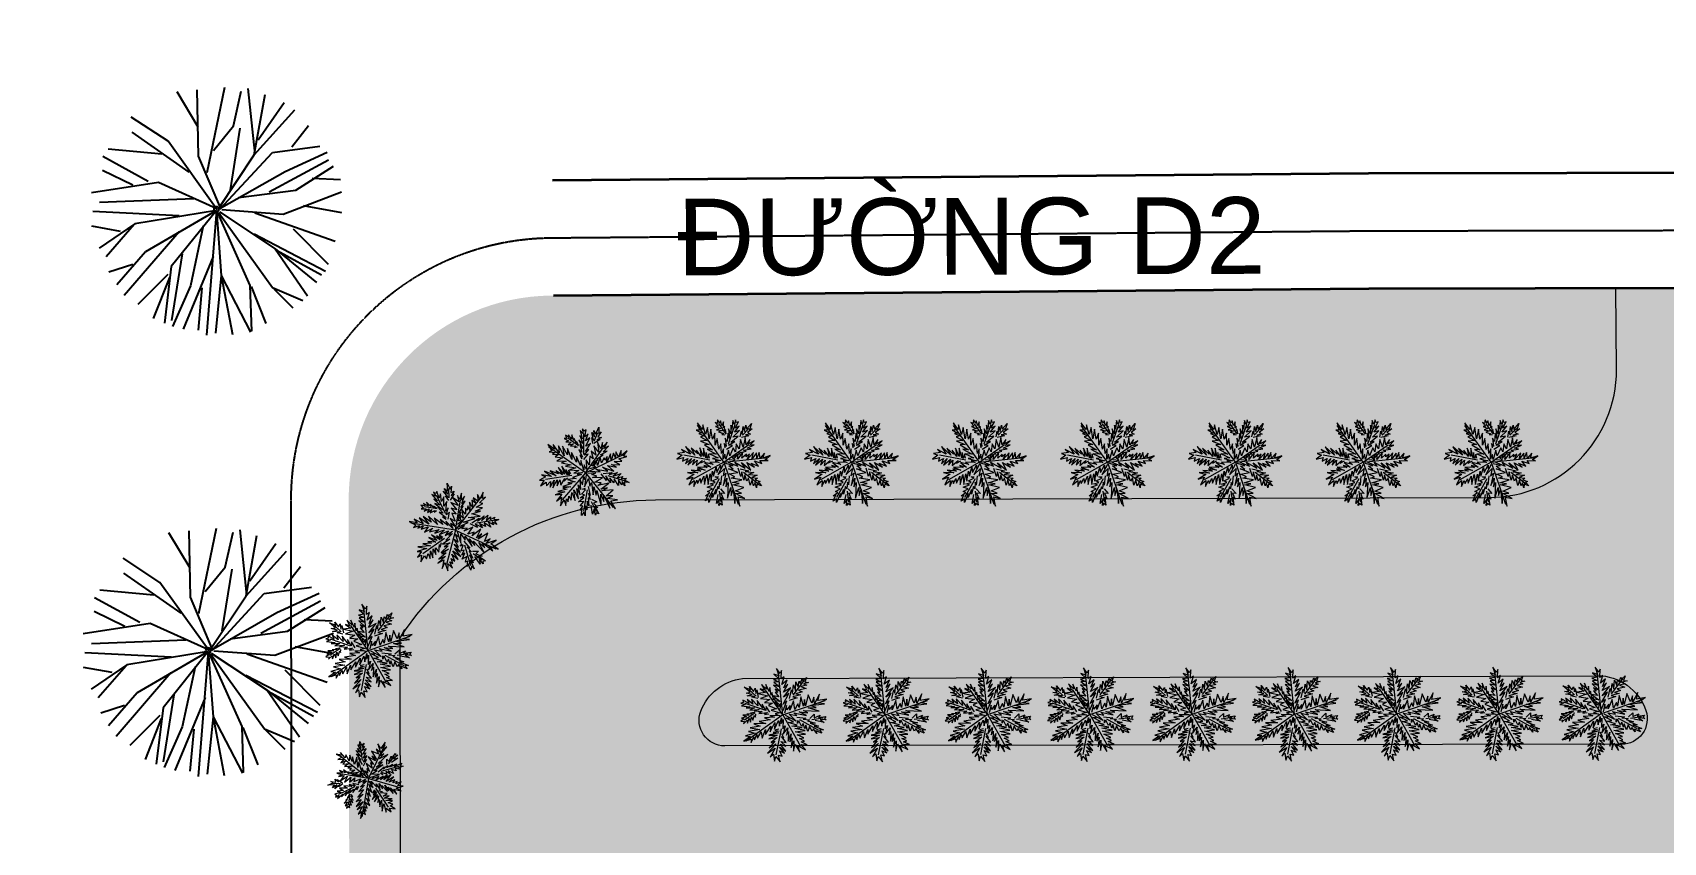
# Model space of a CAD drawing. Header units: millimetres. Extents: x -1030105 to 906887, y -616134 to 1220667.
# Drawn here: x 664424 to 728176, y -288077 to -256409 of the extents above; entities that cross this region are included whole.
import ezdxf

# ---------------------------------------------------------------- set-up
doc = ezdxf.new("R2010")
doc.units = ezdxf.units.MM
doc.header["$MEASUREMENT"] = 0
for name, pattern in [('ACAD_ISO10W100', [18.5, 12, -3, 0.5, -3]), ('CENTER', [2, 1.25, -0.25, 0.25, -0.25]), ('DASHED', [0.75, 0.5, -0.25])]:
    doc.linetypes.add(name, pattern=pattern)
for name, color, linetype in [('DA-LANS-TREE', 7, 'Continuous'), ('KTCQ CẢNH QUAN', 192, 'Continuous'), ('N-cay lon', 192, 'Continuous'), ('T-timduong', 1, 'DASHED'), ('TEN DUONG', 7, 'CENTER')]:
    doc.layers.add(name, color=color, linetype=linetype)
doc.layers.add('QH_HTKT_GT_Longduong', color=7, linetype='Continuous', lineweight=35)
doc.layers.add('QH_KTCQ_Caycanhquan', color=97, linetype='Continuous', lineweight=18)
doc.layers.add('TMB-KHU B-XREF$0$GRASS', color=95, linetype='Continuous', lineweight=0, transparency=0.6)
doc.styles.add('arial', font='arial.ttf', dxfattribs={"height": 1.25})
doc.styles.add('ATT', font='romans.shx')
pattern_1 = [(0.09853093059108589, (-1184316855.143314, -434748462.9681519), (287.0051644957563, 287.9939852718522), [143.75, -431.2499999999999]), (90.09853093059105, (-1184316783.144818, -434748534.719443), (-287.9939852718521, 287.0051644957563), [143.75, -431.2499999999999])]

# ---------------------------------------------------------------- blocks, each defined once
blk = doc.blocks.new('11')
at = {"layer": 'N-cay lon', "color": 66, "linetype": 'Continuous', "true_color": 0x50710f, "extrusion": (0, 0, -1)}
for p, q in [((-4.133730978239328, 8.749743212712929), (-3.539968090830371, 14.77650450798683)), ((-0.6116700826678425, 5.458361273631454), (-2.685357840266079, 15.084900630638)), ((-0.8302361299283803, 8.8168726391159), (-2.005083761410788, 15.01787931006402)), ((-0.8493883115006611, 8.622475802898407), (-0.8975696181878448, 15.10504957591183)), ((-0.8493883115006611, 8.622475802898407), (1.045323515078053, 15.30620115064085)), ((2.994213696569204, 11.38457165937871), (1.861652409657836, 15.22577556571923)), ((3.013365878141485, 11.57896849489771), (3.338975594146177, 14.88394439616241)), ((-7.105644583934918, 7.864811137085781), (-9.443493473925628, 12.02107074880041)), ((-2.688717623474076, 3.89631178509444), (-6.258906268514693, 13.67028798907995)), ((4.552163167623803, 9.071830967906862), (8.763663751073182, 12.77912548230961)), ((4.571315349196084, 9.266227803425863), (6.916513547184877, 13.55003716493957)), ((5.859106640797108, 5.60598843335174), (8.899744088295847, 12.76571870362386)), ((-4.752530951518565, 6.651458175620064), (-11.38448619889095, 10.44561699568294)), ((5.859106640797108, 5.60598843335174), (10.534284307505, 11.23064443469048)), ((-10.38790316320956, 6.617809810675681), (-12.45171649148688, 9.372956201201305)), ((0.09554149047471583, 0.08856151672080159), (12.63639445579611, 8.864215150941163)), ((5.859106640797108, 5.60598843335174), (11.74155391193926, 9.541330049745739)), ((-8.906597997411154, 3.527382204541937), (-14.02092068805359, 5.994216812541708)), ((-5.739237043424509, 3.607897916343063), (-13.40010816266295, 6.718291698954999)), ((-7.977358507690951, 5.987649870570749), (-13.16829243919346, 7.676871613832191)), ((4.676960743963718, 3.366921102628112), (13.88387888949364, 6.189494345104322)), ((8.5225677608978, 4.75473024463281), (12.79361400497146, 7.670997572597116)), ((-9.718919388949871, 0.8592088383156806), (-13.99976349773351, 4.814326933119446)), ((6.838514467235655, 0.209474690258503), (13.98363183648326, 4.412984173279256)), ((9.223947986843996, 3.507824073778465), (14.44920178526081, 4.955966917099431)), ((-11.78074568673037, 2.240147592499852), (-15.08423802035395, 2.173043688293546)), ((8.898335756384768, 0.2028226505499333), (14.76157980330754, 3.943772460101172)), ((10.06333448016085, 0.8732064310461283), (15.17167018074542, 2.529254974797368)), ((9.888949779910035, 0.4978195379953831), (15.05875204247423, -0.01151484018191695)), ((-8.084376655053347, -0.6758399098180234), (-15.46921726164874, -0.3409481490962207)), ((-9.812703323666938, -1.487085062544793), (-15.35038618312683, -1.923028420656919)), ((-8.084376655053347, -0.6758399098180234), (-14.62791778787505, -4.349740362726152)), ((-8.22043147077784, -0.6624356457032263), (-13.86706846521702, -6.387666177004576)), ((4.995272194966674, -1.768176998477429), (15.27533105923794, -1.99581856909208)), ((-2.755461977911182, -3.752770610153675), (-12.17316877830308, -8.713826596038416)), ((0.7606273911660537, -2.921373998047784), (8.429372959653847, -11.52882298873737)), ((3.500699751777574, -2.995019322261214), (9.808945691445842, -11.46845622221008)), ((9.505881004733965, -3.390372392255813), (14.85004244628362, -3.524317363742739)), ((11.68270701391157, -3.604835589416325), (14.26954683591612, -5.233808728866279)), ((-9.186005893861875, -4.885883269598708), (-13.08914853422903, -6.85690089687705)), ((-3.646397104370408, -5.824244604678825), (-9.798923477297649, -11.10706692188978)), ((-5.338421904249117, -4.872383849695325), (-9.186005893861875, -4.885883269598708)), ((-1.412214121897705, -5.455481715966016), (-0.7393173871096224, -13.96259501669556)), ((1.952650231309235, -7.553674111375585), (8.140088119544089, -13.07072101789527)), ((7.683795922785066, -6.547913960414007), (12.75780169828795, -8.029332089005038)), ((7.819850738393143, -6.561318224528804), (13.02795736421831, -6.681858931202441)), ((9.53100219834596, -7.31877962895669), (11.28436595294625, -10.43601073417813)), ((-6.344280177727342, -8.110340944724157), (-8.04753669560887, -12.84998830524273)), ((-2.668976308079436, -9.84655071143061), (-2.097758449963294, -15.20284914784133)), ((-0.9789540028432384, -9.424099230673164), (2.74044710630551, -14.89427627623081)), ((2.67311361792963, -8.606099339202046), (3.847986771026626, -14.80710852472112)), ((4.209974919911474, -9.73903425829485), (5.187326695071533, -13.76125625800341))]:
    blk.add_line(p, q, dxfattribs=at)
at = {"layer": 'N-cay lon', "color": 66, "linetype": 'Continuous', "true_color": 0x5d8311, "extrusion": (0, 0, -1)}
for p, q in [((0.1338559113210067, 0.4774572739843279), (2.994213696569204, 11.38457165937871)), ((-2.820815979037434, 1.16112212673761), (-7.977358507690951, 5.987649870570749))]:
    blk.add_line(p, q, dxfattribs=at)
at = {"layer": 'N-cay lon', "color": 63, "linetype": 'Continuous', "true_color": 0xb1e746, "extrusion": (0, 0, -1)}
for p, q in [((-0.002122340258210897, 0.4908539948519319), (-0.8493883115006611, 8.622475802898407)), ((0.09554149047471583, 0.08856151672080159), (4.552163167623803, 9.071830967906862)), ((-0.4103378304280341, 0.5310718161053956), (-4.752530951518565, 6.651458175620064)), ((0.09554149047471583, 0.08856151672080159), (5.859106640797108, 5.60598843335174)), ((-0.5654682631138712, 0.350071701221168), (-8.906597997411154, 3.527382204541937)), ((2.563562806113623, 0.0417962558567524), (9.223947986843996, 3.507824073778465)), ((-0.2934096745448187, 0.3232682016678154), (-9.718919388949871, 0.8592088383156806)), ((-0.3125719137024134, 0.12876927992329), (-8.084376655053347, -0.6758399098180234)), ((-0.4294900120003149, 0.336674980353564), (-3.646397104370408, -5.824244604678825)), ((-0.04043676098808646, 0.101958237355575), (-2.668976308079436, -9.84655071143061)), ((0.09554149047471583, 0.08856151672080159), (8.898335756384768, 0.2028226505499333)), ((0.09554149047471583, 0.08856151672080159), (9.505881004733965, -3.390372392255813)), ((0.09554149047471583, 0.08856151672080159), (7.683795922785066, -6.547913960414007)), ((-2.954891307512298, -0.1997578092850745), (-9.517510571866296, -4.06808816245757)), ((-0.05958894244395196, -0.09243859816342592), (1.952650231309235, -7.553674111375585))]:
    blk.add_line(p, q, dxfattribs=at)
blk.add_circle((0, 2.328306436538696e-10), 0.3205625640602738, dxfattribs=at)
blk = doc.blocks.new('12PPLT15')
at = {"color": 72, "linetype": 'ByBlock', "true_color": 0x59b300}
for p, q in [((0.0129801666665799, -0.0011703333333344), (-0.0882057500000428, 0.4906367500000215)), ((0.1048939999999447, 0.2327388333333147), (0.2179589999999507, 0.4156811666666727)), ((-0.3105245833334038, 0.1806510833333164), (-0.3943705833333979, 0.2454431666666892)), ((0.0129801666665799, -0.0011703333333344), (-0.2114339166666923, 0.2606884166666532)), ((0.0129801666665799, -0.0011703333333344), (0.4707673333332423, 0.2060597500000085)), ((-0.1974595833333978, 0.0320105000000126), (-0.4235896666666577, 0.0866390833333526)), ((0.3437279999999419, -0.0200772499999857), (0.4669560833333435, 0.0091426666666621)), ((-0.3041726666666591, -0.0061024999999972), (-0.414696916666685, -0.1001145000000179)), ((0.0129801666665799, -0.0011703333333344), (-0.3727739166666879, -0.3364149999999881)), ((0.0058033333333469, -0.158554416666675), (-0.0234157500000265, -0.4583765833333473)), ((0.0129801666665799, -0.0011703333333344), (0.2446372499999825, -0.3326037499999757)), ((0.2052550833333271, -0.0327815833333602), (0.4288443333332453, -0.131875333333312))]:
    blk.add_line(p, q, dxfattribs=at)
for points in [[(0.008344083333327, 0.0485260833333428), (0.0413743333332377, 0.1615945833333399), (0.0019921666665823, 0.1222111666666592), (0.0566190833333167, 0.2479840833333355), (-0.0005486666667593, 0.1997075833333497), (0.0731341666665912, 0.3127760833333468), (-0.0069005833333904, 0.2581475000000069), (0.0350223333332451, 0.3521594999999706), (-0.0069005833333904, 0.306423916666688), (0.0210480833333122, 0.3940838333333545), (-0.0335788333334222, 0.3419960833333562), (-0.0145230000000538, 0.4296559166666612), (-0.0462828333334073, 0.402976833333355), (-0.0526347500000384, 0.4969889166666804), (-0.0627979166666819, 0.4614167500000122), (-0.1110728333334237, 0.5160453333333522), (-0.0755018333334192, 0.43600808333332), (-0.1339399166666908, 0.4487124166666377), (-0.0716906666666546, 0.402976833333355), (-0.1339399166666908, 0.3877316666666388), (-0.0691499166666745, 0.3674047499999915), (-0.1263175833333889, 0.3585116666666863), (-0.0526347500000384, 0.3127760833333468), (-0.1263175833333889, 0.3229395833333228), (-0.0424715833333949, 0.2606884166666532), (-0.1047209166666789, 0.2810153333333574), (-0.0716906666666546, 0.2454431666666892), (-0.100909750000028, 0.2454431666666892), (-0.0526347500000384, 0.1997075833333497), (-0.1199655833333963, 0.2035189166666669), (-0.0335788333334222, 0.1488902500000222), (-0.0920170000000553, 0.1514311666666686), (-0.0399308333334148, 0.1133181666666587)], [(0.0693229999999403, 0.1908145833333492), (0.0832973333332348, 0.2899083333333578), (0.0960012499999721, 0.251795333333348), (0.0985420833333137, 0.3483482500000151), (0.1252203333333455, 0.2899083333333578), (0.121409083333333, 0.3877316666666388), (0.1544393333332437, 0.3318325833333233), (0.1569801666665853, 0.3966246666666393), (0.1760359999999537, 0.3737569166666503), (0.1900103333332481, 0.4296559166666612), (0.1989030833333345, 0.4067881666666722), (0.2382853333332378, 0.4487124166666377), (0.2243109999999433, 0.3966246666666393), (0.2662339999999403, 0.3940838333333545), (0.209066249999978, 0.3737569166666503), (0.2471780833333241, 0.3610525833333327), (0.1823879999999462, 0.3381847499999822), (0.2446372499999825, 0.3229395833333228), (0.1607913333332362, 0.2962605000000167), (0.2027143333332333, 0.2810153333333574), (0.1341130833333182, 0.251795333333348), (0.1925511666665898, 0.2454431666666892), (0.1023532499999646, 0.2124119166666674), (0.1544393333332437, 0.2060597500000085), (0.0667821666665987, 0.1679467499999987)], [(-0.2889279166666938, 0.1577833333333274), (-0.3562587500000518, 0.1641354999999862), (-0.323228583333389, 0.1768398333333039), (-0.4108856666666725, 0.1768398333333039), (-0.3562587500000518, 0.197166750000008), (-0.4274008333334223, 0.2060597500000085), (-0.3816666666666606, 0.2187640833333262), (-0.4528086666666696, 0.2683109999999829), (-0.3791258333333189, 0.251795333333348), (-0.3943705833333979, 0.2835561666666422), (-0.3460956666667698, 0.2327388333333147), (-0.3308509166666909, 0.2708518333333245), (-0.3168765833333964, 0.2124119166666674), (-0.3105245833334038, 0.251795333333348), (-0.2851167500000429, 0.170487666666645)], [(-0.0234157500000265, 0.0574191666666479), (-0.0234157500000265, 0.1260224999999764), (-0.0500940000000583, 0.0866390833333526), (-0.06533866666666201, 0.1260224999999764), (-0.0755018333334192, 0.1031547499999874), (-0.0983689166666864, 0.1742989166666575), (-0.107261666666659, 0.155242416666681), (-0.1364807500000325, 0.2390909999999735), (-0.1428326666666635, 0.2098710833333257), (-0.1656997500000443, 0.293719666666675), (-0.1695109166666953, 0.2479840833333355), (-0.213974750000034, 0.3229395833333228), (-0.2012707500000488, 0.2708518333333245), (-0.262249666666662, 0.3191282500000057), (-0.220326666666665, 0.2581475000000069), (-0.2724128333334193, 0.2683109999999829), (-0.2076227500000414, 0.2327388333333147), (-0.2889279166666938, 0.2124119166666674), (-0.1784037500000295, 0.1997075833333497), (-0.2597089166666819, 0.1615945833333399), (-0.1529958333334207, 0.1577833333333274), (-0.2076227500000414, 0.1196703333333176), (-0.1174248333334162, 0.1196703333333176), (-0.1593478333334133, 0.0904504166666698), (-0.06533866666666201, 0.0612304166666604), (-0.1263175833333889, 0.0383626666666714), (-0.0208749166666849, 0.0193061666666381), (-0.0780426666667609, 0.0027905000000033), (-0.0208749166666849, -0.0124546666666561), (-0.1364807500000325, -0.0200772499999857), (-0.0818538333334118, -0.0353225000000066), (-0.1911076666666531, -0.0543789166666784), (-0.1263175833333889, -0.0708945833333132), (-0.2470049166666968, -0.1001145000000179), (-0.1695109166666953, -0.1166301666666527), (-0.3041726666666591, -0.131875333333312), (-0.2330306666666502, -0.1522022500000162), (-0.3435548333334282, -0.1814222500000255), (-0.2330306666666502, -0.190315250000026), (-0.3587995833333935, -0.223346499999991), (-0.2787647500000503, -0.2360508333333087), (-0.3854778333334252, -0.2779751666666925), (-0.3308509166666909, -0.2779751666666925), (-0.4007225833333905, -0.3389559166666913), (-0.3206877500000473, -0.309735916666682), (-0.3168765833333964, -0.3453080833333502), (-0.2914687500000355, -0.2779751666666925), (-0.2813055833333919, -0.3135472499999992), (-0.262249666666662, -0.2487551666666832), (-0.2470049166666968, -0.2906794166666486), (-0.213974750000034, -0.2131830833333197), (-0.1974595833333978, -0.2843273333333513), (-0.1695109166666953, -0.1839630833333103), (-0.1618885833333934, -0.2385917500000119), (-0.1136136666666516, -0.1394979166666417), (-0.1136136666666516, -0.2030195833333437), (-0.0691499166666745, -0.0937623333333591), (-0.06533866666666201, -0.1712587499999927), (-0.0297676666666575, -0.0683537500000284), (-0.0145230000000538, -0.131875333333312), (-0.0005486666667593, -0.0353225000000066), (0.0058033333333469, -0.0975736666666762), (0.0210480833333122, -0.0518380833333367), (0.0273999999999433, -0.158554416666675), (0.0502670833333241, -0.1191709999999944), (0.0375631666665868, -0.2169943333333322), (0.0832973333332348, -0.1420388333333449), (0.0731341666665912, -0.223346499999991), (0.0921900833333211, -0.1814222500000255), (0.0985420833333137, -0.2906794166666486), (0.1252203333333455, -0.2030195833333437), (0.1188683333332392, -0.2944907500000227), (0.1404649999999492, -0.2487551666666832), (0.1404649999999492, -0.3580124166666678), (0.16333208333333, -0.2805159999999773), (0.1696840833333226, -0.3973958333333485), (0.1823879999999462, -0.3198994166666581), (0.2446372499999825, -0.3999366666666901), (0.2154182499999706, -0.3326037499999757), (0.3056161666665957, -0.3681758333333391), (0.2509892499999751, -0.3135472499999992), (0.3183200833333331, -0.309735916666682), (0.2471780833333241, -0.2843273333333513), (0.2827490833333286, -0.2716229999999768), (0.2243109999999433, -0.2487551666666832), (0.2738563333332422, -0.2360508333333087), (0.1925511666665898, -0.2093717500000025), (0.2865602499999795, -0.1941265833333432), (0.1696840833333226, -0.1776109166666515), (0.2802083333332348, -0.1522022500000162), (0.1607913333332362, -0.1420388333333449), (0.2408260833333315, -0.1229823333333115), (0.1252203333333455, -0.1166301666666527), (0.1823879999999462, -0.1001145000000179), (0.0794861666665838, -0.0810580833333461), (0.1379242499999691, -0.0683537500000284), (0.0502670833333241, -0.0327815833333602), (0.0896492499999795, -0.0289703333333478)], [(0.0375631666665868, 0.0002496666666616), (0.16333208333333, -0.0518380833333367), (0.0832973333332348, 0.0154948333333209), (0.1696840833333226, 0.0066018333333204), (0.1341130833333182, 0.0358217499999682), (0.276397083333336, 0.0193061666666381), (0.1900103333332481, 0.0510669999999891), (0.2891010833333212, 0.0510669999999891), (0.2382853333332378, 0.0713939166666364), (0.4148699999999508, 0.0802869166666369), (0.2891010833333212, 0.1069659999999999), (0.3792989999999463, 0.1196703333333176), (0.3094273333332467, 0.1349154999999769), (0.4669560833333435, 0.1679467499999987), (0.3958140833333346, 0.170487666666645), (0.4898231666666107, 0.2263866666666559), (0.3894620833333421, 0.1997075833333497), (0.3996252499999855, 0.2746631666666417), (0.3538910833333375, 0.1641354999999862), (0.3411871666666002, 0.2327388333333147), (0.3246720833333256, 0.1615945833333399), (0.276397083333336, 0.251795333333348), (0.2573412499999677, 0.1260224999999764), (0.2382853333332378, 0.197166750000008), (0.2344741666665868, 0.1196703333333176), (0.1925511666665898, 0.2225754166666434), (0.1861991666665972, 0.0993434166666703), (0.167143249999981, 0.1412676666666357), (0.1404649999999492, 0.0739347499999781), (0.1150571666665883, 0.170487666666645), (0.0832973333332348, 0.0612304166666604), (0.0832973333332348, 0.1133181666666587), (0.0502670833333241, 0.0612304166666604), (0.0413743333332377, 0.1095068333333415), (0.0273999999999433, 0.0218469999999798)], [(-0.1364807500000325, 0.0154948333333209), (-0.1847556666666605, 0.0777460833333521), (-0.1847556666666605, 0.0320105000000126), (-0.2330306666666502, 0.0993434166666703), (-0.220326666666665, 0.0548782500000016), (-0.2952799166666864, 0.1323746666666352), (-0.2787647500000503, 0.0739347499999781), (-0.3587995833333935, 0.1412676666666357), (-0.3372029166666834, 0.0866390833333526), (-0.4083449166666924, 0.1349154999999769), (-0.3816666666666606, 0.0904504166666698), (-0.4566198333333205, 0.1222111666666592), (-0.4464567500000385, 0.0968025833333286), (-0.4756757500000504, 0.0866390833333526), (-0.4235896666666577, 0.0777460833333521), (-0.4655125833334069, 0.0548782500000016), (-0.368962750000037, 0.0548782500000016), (-0.4108856666666725, 0.0383626666666714), (-0.3143358333334163, 0.0485260833333428), (-0.3664219166666953, 0.0154948333333209), (-0.2597089166666819, 0.0358217499999682), (-0.3143358333334163, 0.0129539999999793), (-0.2241378333334296, 0.0154948333333209), (-0.2597089166666819, -0.0124546666666561), (-0.1656997500000443, 0.0091426666666621), (-0.1974595833333978, -0.0162660000000301), (-0.1491846666666561, -0.0035616666666556)], [(0.3183200833333331, -0.0099138333333144), (0.364054249999981, 0.0421739166666839), (0.3665949999999611, 0.0002496666666616), (0.4313850833333391, 0.0358217499999682), (0.4148699999999508, 0.0091426666666621), (0.4987159166665834, 0.0294695833333094), (0.4834712499999796, 0.0027905000000033), (0.5063383333332468, -0.0099138333333144), (0.43519624999999, -0.0099138333333144), (0.4860119999999597, -0.0391337500000191), (0.3831101666665972, -0.0289703333333478)], [(-0.3105245833334038, -0.0035616666666556), (-0.3562587500000518, -0.0162660000000301), (-0.3397436666666636, -0.0226181666666889), (-0.3943705833333979, -0.0327815833333602), (-0.3727739166666879, -0.0416746666666654), (-0.4401047500000459, -0.0480268333333243), (-0.3943705833333979, -0.0620015833333127), (-0.4502679166666895, -0.0835989166666877), (-0.4210488333334297, -0.0874102500000049), (-0.4566198333333205, -0.1166301666666527), (-0.414696916666685, -0.1166301666666527), (-0.4235896666666577, -0.1420388333333449), (-0.3854778333334252, -0.1001145000000179), (-0.3791258333333189, -0.131875333333312), (-0.3626107500000444, -0.0747059166666873), (-0.3435548333334282, -0.1166301666666527), (-0.3397436666666636, -0.0543789166666784), (-0.3206877500000473, -0.0937623333333591), (-0.3079838333334237, -0.0353225000000066), (-0.2952799166666864, -0.0543789166666784), (-0.2952799166666864, -0.0200772499999857)], [(-0.0170637500000339, -0.1649065833333339), (-0.0627979166666819, -0.1814222500000255), (-0.0107117500000413, -0.1877744166666844), (-0.0780426666667609, -0.2093717500000025), (-0.0145230000000538, -0.2068309166666609), (-0.1237768333334088, -0.2449439166666707), (-0.0297676666666575, -0.2360508333333087), (-0.1199655833333963, -0.286868166666693), (-0.0272269166666774, -0.2614595000000008), (-0.0920170000000553, -0.3224402499999996), (-0.0500940000000583, -0.3033837500000232), (-0.107261666666659, -0.3846915000000308), (-0.0335788333334222, -0.3326037499999757), (-0.1199655833333963, -0.4482130833333145), (-0.0399308333334148, -0.3846915000000308), (-0.0843945833333919, -0.4901374166666983), (-0.0526347500000384, -0.4520244166666885), (-0.0335788333334222, -0.5295208333333222), (-0.0208749166666849, -0.4774330833333238), (0.0312111666665942, -0.5333320833333346), (0.0058033333333469, -0.4583765833333473), (0.047726333333344, -0.4647287500000062), (0.0121553333333395, -0.4101001666666662), (0.0731341666665912, -0.4291566666666427), (0.008344083333327, -0.3681758333333391), (0.0858380833333286, -0.4037480000000074), (0.0121553333333395, -0.3326037499999757), (0.0794861666665838, -0.3491193333333626), (0.0185072499999706, -0.3033837500000232), (0.0794861666665838, -0.3071950833333403), (0.0185072499999706, -0.2449439166666707), (0.047726333333344, -0.2589186666666592), (0.0185072499999706, -0.2131830833333197)], [(0.1696840833333226, -0.0124546666666561), (0.2738563333332422, -0.0124546666666561), (0.2446372499999825, -0.0264294166666446), (0.3183200833333331, -0.0264294166666446), (0.2954529999999522, -0.0416746666666654), (0.3831101666665972, -0.0581902499999956), (0.3284832499999766, -0.0620015833333127), (0.4250331666665943, -0.0899510833333466), (0.3767581666666047, -0.0937623333333591), (0.4834712499999796, -0.1255231666666532), (0.4415482499999826, -0.131875333333312), (0.4707673333332423, -0.1649065833333339), (0.3996252499999855, -0.1420388333333449), (0.4123291666666092, -0.1712587499999927), (0.3704062499999736, -0.1229823333333115), (0.3602430833333301, -0.1522022500000162), (0.3246720833333256, -0.1001145000000179), (0.3119681666665883, -0.158554416666675), (0.2802083333332348, -0.0899510833333466), (0.2738563333332422, -0.131875333333312), (0.2509892499999751, -0.0747059166666873), (0.2344741666665868, -0.1064666666666767), (0.1989030833333345, -0.0480268333333243), (0.1861991666665972, -0.0810580833333461), (0.1823879999999462, -0.0454859166666779)]]:
    blk.add_lwpolyline(points, dxfattribs=at)
at = {"color": 0, "linetype": 'ByBlock', "style": 'ATT'}
for tag, p, flags in [('ITEM', (-1, -3.75), 3), ('ROOM_NUMBER', (-1, -5.083333333333313), 1)]:
    blk.add_attdef(tag, p, '', height=1, dxfattribs=dict(at, flags=flags))

msp = doc.modelspace()

# ---------------------------------------------------------------- hatches: boundary and pattern name
at = {"layer": 'DA-LANS-TREE', "true_color": 0xe8d896}
h = msp.add_hatch(dxfattribs=at)
h.set_pattern_fill('AR-B88', color=41, scale=60, angle=0.09853093059108536)
h.set_pattern_definition([(0.09853093059108589, (-1184316855.143314, -434748462.9681519), (-0.8254503870017416, 479.9992902407863), []), (90.09853093059105, (-1184316855.143314, -434748462.9681519), (-240.8250955073949, 479.5865650472855), [480, -480])])
edge = h.paths.add_edge_path()
edge.add_line((736991.8339520488, -289973.6891738595), (736951.2534011162, -266376.1047903957))
edge.add_line((736951.2534011416, -266376.1047904138), (726321.3585991227, -266394.3849237392))
edge.add_line((726321.3585990276, -266394.3849237277), (726346.7938935001, -269516.9288985152))
edge.add_arc((721347.3246938344, -269589.7830304331), 5000.000000181893, -89.83444251026918, 0.834876399719974, ccw=False)
edge.add_line((721361.7722902242, -274589.7621572241), (688771.5496673594, -274683.9326264171))
edge.add_arc((688806.2238989193, -286683.8825265751), 11999.99999615301, 90.16555748998782, 146.607546237414)
edge.add_line((678787.1796058286, -280079.4331654198), (678869.0813546481, -335251.3157623353))
edge.add_line((678869.0813544933, -335251.3157623927), (679406.8907381191, -335511.7300757405))
edge.add_line((679406.890738083, -335511.730075743), (680105.0294150684, -336876.9600328986))
edge.add_line((680105.0294151325, -336876.9600328398), (680542.6207212007, -337784.7347996421))
edge.add_line((680542.6207212992, -337784.7347996887), (680904.8763789943, -338393.3572165507))
edge.add_line((680904.8763788566, -338393.3572165426), (685153.221550181, -341235.6351496191))
edge.add_line((685153.2215501908, -341235.6351495711), (686006.2137916933, -341806.3140673372))
edge.add_line((686006.2137916945, -341806.3140673786), (686586.0769480005, -342579.0984784067))
edge.add_line((686586.0769481193, -342579.0984784127), (687121.1476257077, -343669.2731346441))
edge.add_line((687121.14762564, -343669.2731346576), (687430.2872313254, -344884.539877636))
edge.add_line((687430.2872312516, -344884.5398775758), (688072.3397949649, -343812.2274949532))
edge.add_line((688072.3397950903, -343812.2274950603), (690173.1553420264, -342149.8042466111))
edge.add_line((690173.155342022, -342149.8042465411), (692661.737839824, -340839.5322690717))
edge.add_line((692661.7378399502, -340839.5322691523), (695243.7105536481, -339827.6395843998))
edge.add_line((695243.7105535325, -339827.6395843006), (698246.9653718167, -339050.4384824096))
edge.add_line((698246.9653717969, -339050.4384824764), (700358.9246443739, -338737.6842090352))
edge.add_line((700358.9246443268, -338737.6842090036), (703334.6699016665, -338609.7120211592))
edge.add_line((703334.6699017826, -338609.71202118), (705382.5280085217, -338731.5727938959))
edge.add_line((705382.5280082207, -338731.5727938423), (708184.4291088121, -339178.9804270965))
edge.add_line((708184.4291088898, -339178.9804271413), (710796.6770468956, -339909.1319573541))
edge.add_line((710796.6770469472, -339909.1319573801), (712299.3514978329, -340475.4615304713))
edge.add_line((712299.3514978122, -340475.4615303702), (714645.964209835, -341529.1672485748))
edge.add_line((714645.9642099477, -341529.1672485638), (716440.4797526879, -342633.1132326982))
edge.add_line((716440.4797526337, -342633.1132327779), (718027.9150453265, -343870.7440547277))
edge.add_line((718027.9150454123, -343870.744054717), (719178.5708068986, -344961.2180976485))
edge.add_line((719178.5708067734, -344961.2180976421), (720432.4035264174, -346395.9605331146))
edge.add_line((720432.4035265278, -346395.960533164), (721270.8980202366, -347548.9334025113))
edge.add_line((721270.8980201539, -347548.9334023898), (721456.874204052, -347860.0929299226))
edge.add_line((721456.8742041271, -347860.0929300757), (724425.0902377715, -348168.5903373528))
edge.add_line((724425.0902377795, -348168.5903373165), (726577.324370614, -348834.3426659714))
edge.add_line((726577.3243706468, -348834.3426658995), (729388.2257223091, -349624.5290249888))
edge.add_line((729388.2257221527, -349624.5290250392), (734655.0025177506, -351710.7589096803))
edge.add_line((734655.0025178846, -351710.7589096869), (741835.2628277782, -354499.5446013297))
edge.add_line((741835.2628278341, -354499.544601351), (750274.7514616465, -357771.7596912947))
edge.add_line((750274.7514613699, -357771.7596912282), (757907.3001707115, -359424.101959813))
edge.add_line((757907.3001707699, -359424.1019599014), (762300.1842469083, -359773.1296676248))
edge.add_line((762300.18424711, -359773.1296674921), (771015.939439265, -358643.751718172))
edge.add_line((771015.9394392073, -358643.7517182659), (778218.8828103369, -359042.7613413055))
edge.add_line((778218.8828103505, -359042.7613413068), (778784.1740787323, -359458.8151591396))
edge.add_line((778784.1740786359, -359458.8151590889), (779100.832131232, -360016.1770754648))
edge.add_line((779100.8321312517, -360016.177075495), (779183.1263479847, -360764.0021444849))
edge.add_line((779183.126347864, -360764.0021444988), (780065.3738883713, -360678.3583356178))
edge.add_line((780065.3738884982, -360678.3583355593), (782618.9946614889, -360829.9536623859))
edge.add_line((782618.9946614001, -360829.9536623983), (785291.9161967979, -361438.7348154535))
edge.add_line((785291.9161969591, -361438.7348154434), (786867.8573361955, -362031.6830132538))
edge.add_line((786867.8573360927, -362031.6830132962), (788563.9055776449, -362891.6801292941))
edge.add_line((788563.905577667, -362891.6801292091), (789409.6224986261, -363432.5308882399))
edge.add_line((789409.6224985812, -363432.5308882855), (789970.7393095709, -363692.3493866721))
edge.add_line((789970.7393097021, -363692.3493867381), (790972.1349306667, -364038.627679107))
edge.add_line((790972.1349305734, -364038.6276790979), (792584.590510461, -364342.3942897489))
edge.add_line((792584.5905104913, -364342.3942896645), (793431.2645295493, -364382.9998742497))
edge.add_line((793431.2645297293, -364382.9998743478), (794615.656260298, -364301.840361806))
edge.add_line((794615.6562601943, -364301.8403617772), (795649.6024712406, -364101.5241582024))
edge.add_line((795649.6024711784, -364101.5241581355), (796437.5885986837, -363865.3114798701))
edge.add_line((796437.5885986052, -363865.3114798819), (797880.7370642542, -363407.75381838))
edge.add_line((797880.7370641995, -363407.753818423), (799064.2698105439, -363185.3925768302))
edge.add_line((799064.2698107082, -363185.3925767811), (799978.1058365428, -363094.1894857329))
edge.add_line((799978.1058363412, -363094.1894858135), (800958.9772346353, -363072.759151661))
edge.add_line((800958.9772348087, -363072.7591516208), (801898.8893523006, -363132.5876152904))
edge.add_line((801898.8893523607, -363132.5876153298), (803328.5195769919, -363349.8581921372))
edge.add_line((803328.5195769537, -363349.8581921323), (805271.2096172604, -363949.7028994553))
edge.add_line((805271.2096171714, -363949.702899483), (806993.574427722, -364818.344935664))
edge.add_line((806993.5744276997, -364818.3449355876), (807595.0884188274, -365236.0493004976))
edge.add_line((807595.088418832, -365236.0493005128), (807685.0406078967, -365258.6137859662))
edge.add_line((807685.0406078417, -365258.6137860073), (807843.2404175935, -365278.8855871439))
edge.add_line((807843.240417799, -365278.8855871642), (808612.6308175029, -365258.3112404766))
edge.add_line((808612.6308173668, -365258.3112404556), (808688.0194105644, -365244.3182599357))
edge.add_line((808688.0194107331, -365244.3182598674), (809626.7645240198, -364875.4917718461))
edge.add_line((809626.7645240556, -364875.4917718344), (809929.1130475388, -364669.2703714896))
edge.add_line((809929.1130474564, -364669.2703715982), (810415.2605436958, -364179.676692548))
edge.add_line((810415.2605436072, -364179.6766924546), (813822.6692690824, -360247.5494578074))
edge.add_line((813822.6692690775, -360247.5494578122), (814282.4999204793, -359532.2068868846))
edge.add_line((814282.4999206029, -359532.2068869011), (815057.2890447202, -358766.9323210595))
edge.add_line((815057.2890446316, -358766.9323210595), (815853.697415216, -358134.4248228837))
edge.add_line((815853.6974152345, -358134.4248229163), (817190.4963925484, -357431.464658331))
edge.add_line((817190.4963923413, -357431.4646582808), (817724.9676456208, -357258.5589932753))
edge.add_line((817724.9676457401, -357258.5589933316), (817725.6071730803, -356118.7277102508))
edge.add_line((817725.6071733106, -356118.7277102019), (788406.2927798778, -356169.1608789887))
edge.add_line((788406.29277963, -356169.1608790299), (788371.5682761892, -336295.077949249))
edge.add_line((788371.5682763401, -336295.0779491677), (771062.9859008094, -336324.8439116856))
edge.add_line((771062.9859005827, -336324.8439117325), (771073.8376573893, -342634.2463110869))
edge.add_line((771073.8376574852, -342634.2463111379), (772141.2431443193, -344335.5773389883))
edge.add_line((772141.2431444302, -344335.5773389796), (772350.6269008447, -344804.9973689616))
edge.add_line((772350.6269008182, -344804.997368936), (772332.3595226862, -345241.240084293))
edge.add_line((772332.3595226072, -345241.2400842751), (772167.4995355323, -345580.913383081))
edge.add_line((772167.4995355103, -345580.9133831519), (771221.4489561332, -346841.168154859))
edge.add_line((771221.4489563163, -346841.1681548334), (770853.3063684852, -347103.2335175998))
edge.add_line((770853.3063684851, -347103.2335175425), (762156.0975178337, -350685.6074182396))
edge.add_line((762156.0975178406, -350685.6074182889), (761579.0368870127, -350546.4498353982))
edge.add_line((761579.0368868299, -350546.4498353996), (759967.6145164802, -349547.1091413027))
edge.add_line((759967.6145164091, -349547.109141293), (759622.3467546154, -349184.4726701909))
edge.add_line((759622.3467546776, -349184.4726701258), (759496.158109251, -348701.006178026))
edge.add_line((759496.1581093054, -348701.0061780913), (759490.9064928789, -345647.96667615))
edge.add_line((759490.906492833, -345647.9666761463), (758487.6224622745, -345655.8982085835))
edge.add_line((758487.6224622391, -345655.8982086009), (758495.3904680469, -348255.8886937164))
edge.add_line((758495.3904680703, -348255.8886937206), (752495.3993466954, -348266.2082836724))
edge.add_line((752495.399346834, -348266.2082835906), (752491.2715107489, -345866.2118335116))
edge.add_line((752491.2715107463, -345866.2118335362), (751487.976798202, -345867.9374343943))
edge.add_line((751487.9767981153, -345867.9374344521), (751484.1221366223, -348870.1529703251))
edge.add_line((751484.1221366338, -348870.1529702395), (751332.5043050351, -349312.9767559572))
edge.add_line((751332.5043050833, -349312.9767560042), (751027.6256197531, -349562.4853339317))
edge.add_line((751027.6256196927, -349562.4853338688), (749238.5685958738, -350684.9296155987))
edge.add_line((749238.5685958695, -350684.9296156308), (748659.3448074844, -350633.6029423983))
edge.add_line((748659.3448075261, -350633.6029423857), (739953.777620419, -347088.9554269941))
edge.add_line((739953.7776203621, -347088.9554270417), (739688.4963588058, -346831.5478958611))
edge.add_line((739688.4963589516, -346831.5478958413), (738608.1433257096, -345396.226864582))
edge.add_line((738608.1433256883, -345396.2268645866), (738614.1826265287, -344815.3936108411))
edge.add_line((738614.182626389, -344815.3936109031), (738740.4227572528, -344508.4051446608))
edge.add_line((738740.4227573685, -344508.4051446049), (739873.8838028648, -342687.9081772704))
edge.add_line((739873.8838027027, -342687.9081772515), (739863.032032092, -336378.4971746691))
edge.add_line((739863.0320322961, -336378.4971746956), (688859.3199297485, -336467.3688957365))
edge.add_line((688859.3199297581, -336467.3688957575), (687779.0805416865, -336298.4783835296))
edge.add_line((687779.0805415977, -336298.4783835001), (687012.5719066163, -335944.2965931114))
edge.add_line((687012.571906697, -335944.296593125), (686500.8488582007, -335558.9792649795))
edge.add_line((686500.8488581777, -335558.9792649136), (686050.537650364, -335063.8119320314))
edge.add_line((686050.5376502667, -335063.8119320376), (685644.7666855583, -334365.915685661))
edge.add_line((685644.766685579, -334365.9156857049), (685488.6537970547, -333810.5159604252))
edge.add_line((685488.6537969839, -333810.5159604913), (685353.2111812542, -332973.4883249096))
edge.add_line((685353.2111812644, -332973.4883248913), (685306.4641626548, -305790.1033646126))
edge.add_line((685306.4641626813, -305790.1033645486), (685305.6975220655, -305790.1046828856))
edge.add_line((685305.6975221522, -305790.104682894), (685288.2416446543, -295639.5141574445))
edge.add_line((685288.2416446488, -295639.5141574778), (685288.4643421421, -295323.210111006))
edge.add_arc((689288.4584283717, -295316.3313592542), 4000.000000962494, 90.09853093215128, 180.0985309093205, ccw=False)
edge.add_line((689281.5796749461, -291316.3372726869), (715841.5404036804, -291270.6623498695))
edge.add_arc((715848.4191571157, -295270.6564359125), 4000.00000078476, 17.447227848319073, 90.09853093068631, ccw=False)
edge.add_line((719664.3932000995, -294071.3474230017), (736998.8294249378, -294041.9611138613))
edge.add_line((736998.829424873, -294041.9611139097), (736991.8339519077, -289973.6891738925))
edge = h.paths.add_edge_path(flags=16)
edge.add_line((726545.8877973985, -284241.361888695), (691479.9091786619, -284301.6645331097))
edge.add_arc((691478.1894905288, -283301.6660118466), 1000.00000004249, 159.3264908008467, 270.09853093168675, ccw=False)
edge.add_arc((692413.796850739, -283654.7083136267), 1999.999999779983, 96.91872793476688, 159.3264907986697, ccw=False)
edge.add_line((692172.8741922677, -281669.272272835), (725588.3843680501, -281558.6797478834))
edge.add_arc((725595.8437223714, -283558.6658374979), 2000.000000108719, 18.499867904349628, 90.21369525056832, ccw=False)
edge.add_arc((726544.1681091003, -283241.3633676353), 1000.000000142158, -89.90146906069748, 18.499867910103603, ccw=False)
at = {"layer": 'TMB-KHU B-XREF$0$GRASS', "true_color": 0x3d6827}
h = msp.add_hatch(dxfattribs=at)
h.set_pattern_fill('CROSS', color=79, scale=1150, angle=0.09853093059108536)
h.set_pattern_definition(pattern_1)
h.paths.add_polyline_path([(721361.7722902242, -274589.7621572241, 0.4176392416217377), (726346.7938935179, -269516.9288985655), (726321.3585990276, -266394.3849237277), (716671.4477662724, -266410.945460828), (684710.1062492263, -266692.0583738121, 0.4121575735604553), (676778.6428754013, -274704.0953566195), (676842.0783884618, -315860.908907651), (676865.9040055033, -331318.9136968451), (676950.67292827, -386316.7933582319), (679467.9002769087, -386312.7569883238), (707308.9967940729, -386272.048511297), (705908.4444355946, -385505.5507172821), (704299.6520728599, -384848.6813022629), (702409.6197446603, -384466.6762520084), (700189.0312857255, -384503.8615831747), (697853.53368989, -385088.1434082277), (696352.4101854097, -385562.2037782907), (694079.2172553744, -385830.4310872792), (691581.2497963458, -385703.436796017), (689502.2209298592, -385248.543897049), (687406.4505130779, -384472.40788174), (685708.9642298203, -382914.5293818312), (684897.8366204798, -381532.7486823536), (684408.1258755438, -379878.863334876), (684452.6836897973, -377702.0775608709), (685045.8837077282, -376000.2503893794), (686009.7212754451, -374569.3304553735), (686769.5688163191, -373474.8943986362), (687202.7928361464, -372701.0711060595), (687213.9167927932, -372583.1754431003), (686604.6560418587, -371254.2133694389), (685741.9298675638, -369312.3315761788), (685563.0218065605, -366670.7966933483), (686121.9768207781, -364351.801060244), (687112.2005922049, -362658.0358937373), (687599.99444478, -361800.8225943069), (687803.6663302016, -361121.5916508101), (687807.1351431105, -360996.8003819105), (686614.1802249737, -359421.1730756671), (686052.7016611565, -358445.6116793901), (684974.4330966175, -355024.7281311769), (684929.1841124911, -352584.002074773), (685245.1679057237, -350107.3694878016), (686491.3326173816, -346452.717805909), (687430.2872314844, -344884.5398777504), (687121.14762564, -343669.2731346576), (686586.0769481193, -342579.0984784127), (686006.2137916945, -341806.3140673786), (685153.2215501908, -341235.6351495711), (680904.8763788566, -338393.3572165426), (680542.6207212992, -337784.7347996887), (680105.0294151325, -336876.9600328398), (679406.890738083, -335511.730075743), (678869.0813544933, -335251.3157623927), (678787.1796058286, -280079.4331654198, -0.2513774171632482), (688771.5496674906, -274683.9326264327)])
h = msp.add_hatch(dxfattribs=at)
h.set_pattern_fill('CROSS', color=79, scale=1150, angle=0.09853093059108536)
h.set_pattern_definition(pattern_1)
h.paths.add_polyline_path([(726545.8877973985, -284241.361888695, 0.5117332147735519), (727492.4924958292, -282924.0608974234, 0.3235397666546375), (725588.3843680173, -281558.6797479647), (692172.8741922677, -281669.272272835, 0.2792415294925573), (690542.5821298528, -282948.6237098919, 0.5248561222400142), (691479.909178827, -284301.6645331974)])

# ---------------------------------------------------------------- linework, layer by layer
at = {"layer": 'QH_HTKT_GT_Longduong'}
for q in [(763363.6916077491, -266330.8153279233), (757960.635435095, -266340.0876947436)]:
    msp.add_line((716656.0355371591, -266410.9719102145), q, dxfattribs=at)
at = {"layer": 'QH_HTKT_GT_Longduong', "flags": 128}
for points in [[(716648.3129468076, -261910.9785367493), (747643.4907778427, -261857.7866676953)], [(684784.4864174519, -266684.0957013648), (716656.0357183013, -266411.0774836028)], [(684784.4864174519, -266684.0957013648), (716656.0357183013, -266411.0774836028)]]:
    msp.add_lwpolyline(points, dxfattribs=at)
at = {"layer": 'T-timduong', "color": 242, "linetype": 'ACAD_ISO10W100', "ltscale": 0.5, "flags": 128}
msp.add_lwpolyline([(674532.0826990325, -274707.5580085386), (674532.0710605271, -274700.007048714, -0.4138187356561295), (684752.4413259495, -264434.2514040056)], format="xyb", dxfattribs=at)
msp.add_lwpolyline([(674592.0813523959, -315864.5656903847), (674528.6455480643, -274707.563306367)], dxfattribs=at)
at = {"layer": 'TMB-KHU B-XREF$0$GRASS', "color": 79, "true_color": 0x3d6827}
msp.add_lwpolyline([(678869.0813544933, -335251.3157623927), (678787.1796058286, -280079.4331654198, -0.2513774171667252), (688771.5496674906, -274683.9326265492), (721361.7722902242, -274589.7621571659, 0.4138709676222136), (726347.317300763, -269581.1845849841), (726321.3585990276, -266394.3849237277), (736951.2534011416, -266376.104790472)], format="xyb", dxfattribs=at)
msp.add_lwpolyline([(726545.8877973985, -284241.361888695), (691479.9091785941, -284301.6645331974, -0.5248561222658832), (690542.5821298528, -282948.6237097173, -0.2792415294697604), (692172.8741922677, -281669.272272835), (725588.3843680173, -281558.6797479647, -0.3235397666317129), (727492.4924958292, -282924.060897307, -0.5117332148220449), (726545.8877973985, -284241.361888695)], format="xyb", close=True, dxfattribs=at)

# ---------------------------------------------------------------- block references
at = {"layer": 'KTCQ CẢNH QUAN', "xscale": 320.0000000000003, "yscale": 320.0000000000003, "zscale": 320.0000000000003, "rotation": 230.4804900036289}
for p in [(671607.4456346948, -263323.0088791917), (671287.4519198928, -280572.8341722735)]:
    msp.add_blockref('11', p, dxfattribs=at)
at = {"layer": 'QH_KTCQ_Caycanhquan', "color": 72}
for p, xscale, yscale, zscale, rotation in [((686036.2645434476, -273577.0994562646), 3455.999999961282, 3455.999999961282, 3455.999999961282, 284.1526496494119), ((691450.6772251595, -273161.8553691534), 3455.999999961283, 3455.999999961283, 3455.999999961283, 264.429593648992), ((696450.6771967541, -273162.3902625744), 3455.999999961283, 3455.999999961283, 3455.999999961283, 264.429593648992), ((701450.677168116, -273162.9251559372), 3455.999999961283, 3455.999999961283, 3455.999999961283, 264.429593648992), ((706450.6771394778, -273163.4600493582), 3455.999999961283, 3455.999999961283, 3455.999999961283, 264.429593648992), ((711450.6771108396, -273163.9949428374), 3455.999999961283, 3455.999999961283, 3455.999999961283, 264.429593648992), ((716450.6770822015, -273164.5298362002), 3455.999999961283, 3455.999999961283, 3455.999999961283, 264.429593648992), ((721450.6770535633, -273165.064729563), 3455.999999961283, 3455.999999961283, 3455.999999961283, 264.429593648992), ((680933.2346348353, -275824.0037818197), 3455.999999961283, 3455.999999961283, 3455.999999961283, 310.4433243815586), ((677499.0324965008, -280568.2914277879), 3455.999999961284, 3455.999999961284, 3455.999999961284, 354.4694862545669), ((701714.3816177528, -283072.7063881806), 3455.999999961285, 3455.999999961285, 3455.999999961285, 354.4694862545669), ((705714.3757029232, -283065.8276347551), 3455.999999961285, 3455.999999961285, 3455.999999961285, 354.4694862545669), ((709714.3697883263, -283058.9488812713), 3455.999999961285, 3455.999999961285, 3455.999999961285, 354.4694862545669), ((713714.3638734967, -283052.0701280204), 3455.999999961285, 3455.999999961285, 3455.999999961285, 354.4694862545669), ((717714.3579588998, -283045.1913744784), 3455.999999961285, 3455.999999961285, 3455.999999961285, 354.4694862545669), ((721714.352044303, -283038.3126211111), 3455.999999961285, 3455.999999961285, 3455.999999961285, 354.4694862545669), ((725714.3461297061, -283031.4338676273), 3455.999999961285, 3455.999999961285, 3455.999999961285, 354.4694862545669), ((693714.3934469465, -283086.4638951481), 3455.999999961285, 3455.999999961285, 3455.999999961285, 354.4694862545669), ((697714.3875321168, -283079.5851416644), 3455.999999961285, 3455.999999961285, 3455.999999961285, 354.4694862545669), ((677516.4541106466, -285605.5290773967), 2972.159999966704, 2972.159999966704, 2972.159999966704, 39.46948625456692)]:
    msp.add_blockref('12PPLT15', p, dxfattribs=dict(at, xscale=xscale, yscale=yscale, zscale=zscale, rotation=rotation))

# ---------------------------------------------------------------- texts
at = {"layer": 'TEN DUONG', "color": 7, "insert": (701122.0815922394, -264394.4971947805), "char_height": 2999.999999999999, "width": 22543.0201664462, "attachment_point": 5, "rotation": 0.16555742095810988, "style": 'arial', "bg_fill": 3, "box_fill_scale": 1.01, "bg_fill_color": 256, "bg_fill_transparency": 0}
msp.add_mtext('ĐƯỜNG D2', dxfattribs=at)

# ---------------------------------------------------------------- next in the draw order: linework, layer by layer
at = {"layer": 'QH_HTKT_GT_Longduong', "flags": 128}
msp.add_lwpolyline([(684745.9399102051, -262184.2607969176), (716648.3129468076, -261910.9785367493)], dxfattribs=at)
at = {"layer": 'T-timduong', "color": 242, "linetype": 'ACAD_ISO10W100', "ltscale": 0.5, "flags": 128}
msp.add_lwpolyline([(684752.4413259495, -264434.2514040056), (716667.586200431, -264160.8959889146), (717485.3073596284, -264159.5454556975), (747647.3520731349, -264107.783354457), (763307.6048579793, -264080.9082670477, 0.008049346944073596), (763339.7950514015, -264080.3347548228, 0.02733599928942684), (808303.848366512, -260087.3672083709), (823588.6454747785, -258352.1367378291)], format="xyb", dxfattribs=at)

doc.saveas('drawing.dxf')
